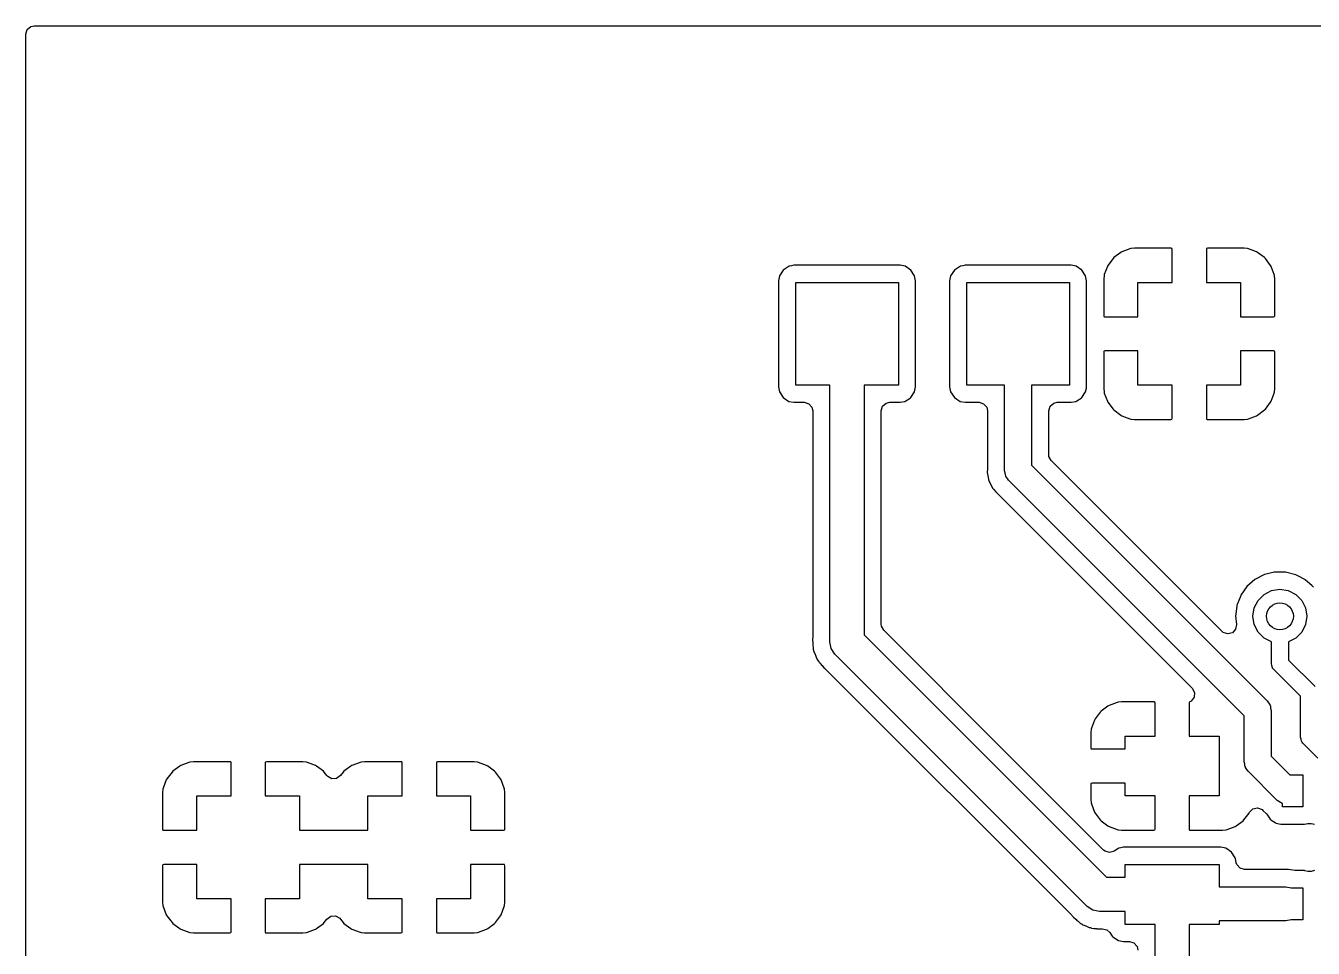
# Model space of a CAD drawing. Extents: x 4.82 to 6.38, y -3.98 to -2.82.
# Drawn here: x 4.82 to 5.572, y -3.359 to -2.82 of the extents above; entities that cross this region are included whole.
import ezdxf

# ---------------------------------------------------------------- set-up
doc = ezdxf.new("R2010")
doc.units = 0
doc.header["$MEASUREMENT"] = 0
doc.layers.add('BLACK', color=7, linetype='CONTINUOUS')

msp = doc.modelspace()

# ---------------------------------------------------------------- linework, layer by layer
at = {"layer": 'BLACK', "linetype": 'CONTINUOUS'}
for p, q in [((4.82081, -2.8223), (4.82292, -2.82047)), ((4.82292, -2.82047), (4.82498, -2.82002)), ((4.82498, -2.82002), (6.37502, -2.82002)), ((4.82002, -2.82498), (4.82081, -2.8223)), ((4.82002, -3.97502), (4.82002, -2.82498)), ((5.4555, -2.956), (5.45249, -2.96001)), ((5.456, -2.9555), (5.4555, -2.956)), ((5.46001, -2.95249), (5.456, -2.9555)), ((5.46063, -2.95215), (5.46001, -2.95249)), ((5.46537, -2.95037), (5.46063, -2.95215)), ((5.46597, -2.95023), (5.46537, -2.95037)), ((5.46797, -2.95001), (5.46597, -2.95023)), ((5.46824, -2.95), (5.46797, -2.95001)), ((5.48947, -2.95), (5.46824, -2.95)), ((5.48977, -2.95007), (5.48947, -2.95)), ((5.48982, -2.95011), (5.48977, -2.95007)), ((5.49, -2.95071), (5.48982, -2.95011)), ((5.49, -2.97), (5.49, -2.95071)), ((5.51007, -2.95023), (5.51, -2.95053)), ((5.51, -2.95053), (5.51, -2.97)), ((5.51011, -2.95018), (5.51007, -2.95023)), ((5.51071, -2.95), (5.51011, -2.95018)), ((5.53176, -2.95), (5.51071, -2.95)), ((5.53203, -2.95001), (5.53176, -2.95)), ((5.53403, -2.95023), (5.53203, -2.95001)), ((5.53463, -2.95037), (5.53403, -2.95023)), ((5.53937, -2.95215), (5.53463, -2.95037)), ((5.53999, -2.95249), (5.53937, -2.95215)), ((5.544, -2.9555), (5.53999, -2.95249)), ((5.5445, -2.956), (5.544, -2.9555)), ((5.54751, -2.96001), (5.5445, -2.956)), ((5.26278, -2.96278), (5.26056, -2.96609)), ((5.26331, -2.96242), (5.26278, -2.96278)), ((5.26568, -2.96083), (5.26331, -2.96242)), ((5.26609, -2.96056), (5.26568, -2.96083)), ((5.26568, -2.96083), (5.26568, -2.96083)), ((5.26657, -2.96047), (5.26609, -2.96056)), ((5.26761, -2.96026), (5.26657, -2.96047)), ((5.26657, -2.96047), (5.26657, -2.96047)), ((5.26901, -2.95998), (5.26761, -2.96026)), ((5.30001, -2.95998), (5.26901, -2.95998)), ((5.33099, -2.95998), (5.30001, -2.95998)), ((5.33391, -2.96056), (5.33099, -2.95998)), ((5.33722, -2.96278), (5.33391, -2.96056)), ((5.33944, -2.96609), (5.33722, -2.96278)), ((5.36278, -2.96278), (5.36056, -2.96609)), ((5.36331, -2.96242), (5.36278, -2.96278)), ((5.36568, -2.96083), (5.36331, -2.96242)), ((5.36609, -2.96056), (5.36568, -2.96083)), ((5.36568, -2.96083), (5.36568, -2.96083)), ((5.36657, -2.96047), (5.36609, -2.96056)), ((5.36761, -2.96026), (5.36657, -2.96047)), ((5.36657, -2.96047), (5.36657, -2.96047)), ((5.36901, -2.95998), (5.36761, -2.96026)), ((5.40001, -2.95998), (5.36901, -2.95998)), ((5.43099, -2.95998), (5.40001, -2.95998)), ((5.43391, -2.96056), (5.43099, -2.95998)), ((5.43722, -2.96278), (5.43391, -2.96056)), ((5.43944, -2.96609), (5.43722, -2.96278)), ((5.45215, -2.96063), (5.45037, -2.96537)), ((5.45249, -2.96001), (5.45215, -2.96063)), ((5.54785, -2.96063), (5.54751, -2.96001)), ((5.54963, -2.96537), (5.54785, -2.96063)), ((5.26056, -2.96609), (5.25998, -2.96901)), ((5.25998, -2.96901), (5.25998, -3.03099)), ((5.27, -3.03), (5.27, -2.97)), ((5.27, -2.97), (5.33, -2.97)), ((5.33, -2.97), (5.33, -3.03)), ((5.34002, -2.96901), (5.33944, -2.96609)), ((5.34002, -3.03099), (5.34002, -2.96901)), ((5.36056, -2.96609), (5.35998, -2.96901)), ((5.35998, -2.96901), (5.35998, -3.03099)), ((5.37, -3.03), (5.37, -2.97)), ((5.37, -2.97), (5.43, -2.97)), ((5.43, -2.97), (5.43, -3.03)), ((5.44002, -2.96901), (5.43944, -2.96609)), ((5.44002, -2.98929), (5.44002, -2.96901)), ((5.45001, -2.96797), (5.45, -2.96824)), ((5.45, -2.96824), (5.45, -2.98929)), ((5.45023, -2.96597), (5.45001, -2.96797)), ((5.45037, -2.96537), (5.45023, -2.96597)), ((5.47, -2.99), (5.47, -2.97)), ((5.47, -2.97), (5.49, -2.97)), ((5.51, -2.97), (5.53, -2.97)), ((5.53, -2.97), (5.53, -2.99)), ((5.54977, -2.96597), (5.54963, -2.96537)), ((5.54999, -2.96797), (5.54977, -2.96597)), ((5.55, -2.96824), (5.54999, -2.96797)), ((5.55, -2.98947), (5.55, -2.96824)), ((5.44002, -3.03099), (5.44002, -2.98929)), ((5.45, -2.98929), (5.45018, -2.98989)), ((5.45018, -2.98989), (5.45023, -2.98993)), ((5.45023, -2.98993), (5.45053, -2.99)), ((5.45053, -2.99), (5.47, -2.99)), ((5.53, -2.99), (5.54929, -2.99)), ((5.54929, -2.99), (5.54989, -2.98982)), ((5.54989, -2.98982), (5.54993, -2.98977)), ((5.54993, -2.98977), (5.55, -2.98947)), ((5.45007, -3.01023), (5.45, -3.01053)), ((5.45, -3.01053), (5.45, -3.03176)), ((5.45011, -3.01018), (5.45007, -3.01023)), ((5.45071, -3.01), (5.45011, -3.01018)), ((5.47, -3.01), (5.45071, -3.01)), ((5.47, -3.03), (5.47, -3.01)), ((5.54947, -3.01), (5.53, -3.01)), ((5.53, -3.01), (5.53, -3.03)), ((5.54977, -3.01007), (5.54947, -3.01)), ((5.54982, -3.01011), (5.54977, -3.01007)), ((5.55, -3.01071), (5.54982, -3.01011)), ((5.55, -3.03176), (5.55, -3.01071)), ((5.25998, -3.03099), (5.26056, -3.03391)), ((5.29, -3.03), (5.27, -3.03)), ((5.29, -3.18), (5.29, -3.03)), ((5.33, -3.03), (5.31, -3.03)), ((5.31, -3.03), (5.31, -3.17586)), ((5.33944, -3.03391), (5.34002, -3.03099)), ((5.35998, -3.03099), (5.36056, -3.03391)), ((5.39213, -3.03), (5.37, -3.03)), ((5.39213, -3.08), (5.39213, -3.03)), ((5.43, -3.03), (5.40787, -3.03)), ((5.40787, -3.03), (5.40787, -3.07674)), ((5.43944, -3.03391), (5.43987, -3.03176)), ((5.43987, -3.03176), (5.44002, -3.03099)), ((5.45, -3.03176), (5.45001, -3.03203)), ((5.45001, -3.03203), (5.45023, -3.03403)), ((5.49, -3.03), (5.47, -3.03)), ((5.49, -3.04947), (5.49, -3.03)), ((5.53, -3.03), (5.51, -3.03)), ((5.51, -3.03), (5.51, -3.04929)), ((5.54977, -3.03403), (5.54999, -3.03203)), ((5.54999, -3.03203), (5.55, -3.03176)), ((5.26056, -3.03391), (5.26278, -3.03722)), ((5.26278, -3.03722), (5.26609, -3.03944)), ((5.26609, -3.03944), (5.26901, -3.04002)), ((5.33099, -3.04002), (5.33239, -3.03974)), ((5.33239, -3.03974), (5.33343, -3.03953)), ((5.33343, -3.03953), (5.33391, -3.03944)), ((5.33343, -3.03953), (5.33343, -3.03953)), ((5.33391, -3.03944), (5.33432, -3.03917)), ((5.33432, -3.03917), (5.33682, -3.0375)), ((5.33432, -3.03917), (5.33432, -3.03917)), ((5.33682, -3.0375), (5.33722, -3.03722)), ((5.33722, -3.03722), (5.33944, -3.03391)), ((5.36056, -3.03391), (5.36278, -3.03722)), ((5.36278, -3.03722), (5.36609, -3.03944)), ((5.36609, -3.03944), (5.36901, -3.04002)), ((5.43099, -3.04002), (5.43239, -3.03974)), ((5.43239, -3.03974), (5.43343, -3.03953)), ((5.43343, -3.03953), (5.43391, -3.03944)), ((5.43343, -3.03953), (5.43343, -3.03953)), ((5.43391, -3.03944), (5.43432, -3.03917)), ((5.43432, -3.03917), (5.43682, -3.0375)), ((5.43432, -3.03917), (5.43432, -3.03917)), ((5.43682, -3.0375), (5.43722, -3.03722)), ((5.43722, -3.03722), (5.43944, -3.03391)), ((5.45023, -3.03403), (5.45037, -3.03463)), ((5.45037, -3.03463), (5.45215, -3.03937)), ((5.45215, -3.03937), (5.45249, -3.03999)), ((5.54751, -3.03999), (5.54785, -3.03937)), ((5.54785, -3.03937), (5.54963, -3.03463)), ((5.54963, -3.03463), (5.54977, -3.03403)), ((5.26901, -3.04002), (5.27502, -3.04002)), ((5.27502, -3.04002), (5.2777, -3.04081)), ((5.2777, -3.04081), (5.27953, -3.04292)), ((5.27953, -3.04292), (5.27998, -3.04498)), ((5.27998, -3.04498), (5.27998, -3.1772)), ((5.32002, -3.04498), (5.32081, -3.0423)), ((5.32002, -3.16965), (5.32002, -3.04498)), ((5.32081, -3.0423), (5.32292, -3.04047)), ((5.32292, -3.04047), (5.32498, -3.04002)), ((5.32498, -3.04002), (5.33099, -3.04002)), ((5.36901, -3.04002), (5.37715, -3.04002)), ((5.37715, -3.04002), (5.37983, -3.04081)), ((5.37983, -3.04081), (5.38166, -3.04292)), ((5.38166, -3.04292), (5.38211, -3.04498)), ((5.38211, -3.04498), (5.38211, -3.07864)), ((5.41789, -3.04498), (5.41868, -3.0423)), ((5.41789, -3.07053), (5.41789, -3.04498)), ((5.41868, -3.0423), (5.42079, -3.04047)), ((5.42079, -3.04047), (5.42285, -3.04002)), ((5.42285, -3.04002), (5.43099, -3.04002)), ((5.45249, -3.03999), (5.4555, -3.044)), ((5.4555, -3.044), (5.456, -3.0445)), ((5.456, -3.0445), (5.46001, -3.04751)), ((5.53999, -3.04751), (5.544, -3.0445)), ((5.544, -3.0445), (5.5445, -3.044)), ((5.5445, -3.044), (5.54751, -3.03999)), ((5.46001, -3.04751), (5.46063, -3.04785)), ((5.46063, -3.04785), (5.46537, -3.04963)), ((5.46537, -3.04963), (5.46597, -3.04977)), ((5.46597, -3.04977), (5.46797, -3.04999)), ((5.46797, -3.04999), (5.46824, -3.05)), ((5.46824, -3.05), (5.48929, -3.05)), ((5.48929, -3.05), (5.48989, -3.04982)), ((5.48989, -3.04982), (5.48993, -3.04977)), ((5.48993, -3.04977), (5.49, -3.04947)), ((5.51, -3.04929), (5.51018, -3.04989)), ((5.51018, -3.04989), (5.51023, -3.04993)), ((5.51023, -3.04993), (5.51053, -3.05)), ((5.51053, -3.05), (5.53176, -3.05)), ((5.53176, -3.05), (5.53203, -3.04999)), ((5.53203, -3.04999), (5.53403, -3.04977)), ((5.53403, -3.04977), (5.53463, -3.04963)), ((5.53463, -3.04963), (5.53937, -3.04785)), ((5.53937, -3.04785), (5.53999, -3.04751)), ((5.40787, -3.07674), (5.54558, -3.21444)), ((5.41801, -3.07159), (5.41789, -3.07053)), ((5.41935, -3.07404), (5.41801, -3.07159)), ((5.51917, -3.17386), (5.41935, -3.07404)), ((5.38207, -3.07923), (5.38191, -3.08057)), ((5.38191, -3.08057), (5.38198, -3.08093)), ((5.38198, -3.08093), (5.38198, -3.08093)), ((5.38198, -3.08093), (5.38233, -3.08286)), ((5.38211, -3.07864), (5.38207, -3.07923)), ((5.38233, -3.08286), (5.38236, -3.08302)), ((5.38236, -3.08302), (5.38265, -3.08495)), ((5.38265, -3.08495), (5.3827, -3.08532)), ((5.39242, -3.08128), (5.39213, -3.08)), ((5.39256, -3.08259), (5.39242, -3.08128)), ((5.3928, -3.08297), (5.39256, -3.08259)), ((5.3929, -3.08341), (5.3928, -3.08297)), ((5.39372, -3.08444), (5.3929, -3.08341)), ((5.39442, -3.08556), (5.39372, -3.08444)), ((5.3827, -3.08532), (5.38283, -3.08558)), ((5.38283, -3.08558), (5.38288, -3.08586)), ((5.38288, -3.08586), (5.38396, -3.08793)), ((5.38396, -3.08793), (5.38402, -3.08807)), ((5.38402, -3.08807), (5.38503, -3.09017)), ((5.38503, -3.09017), (5.38523, -3.09038)), ((5.38523, -3.09038), (5.38523, -3.09039)), ((5.38523, -3.09039), (5.38536, -3.09064)), ((5.38536, -3.09064), (5.38553, -3.09084)), ((5.38553, -3.09084), (5.38701, -3.09232)), ((5.38701, -3.09232), (5.38715, -3.09246)), ((5.38715, -3.09246), (5.38869, -3.09412)), ((5.53213, -3.22326), (5.39442, -3.08556)), ((5.38869, -3.09412), (5.38894, -3.09427)), ((5.38894, -3.09427), (5.38918, -3.09449)), ((5.38918, -3.09449), (5.50174, -3.20705)), ((5.53841, -3.14353), (5.53371, -3.14763)), ((5.54395, -3.14067), (5.53841, -3.14353)), ((5.54424, -3.1406), (5.54395, -3.14067)), ((5.54973, -3.13928), (5.54424, -3.1406)), ((5.54424, -3.1406), (5.54424, -3.1406)), ((5.55002, -3.13922), (5.54973, -3.13928)), ((5.54973, -3.13928), (5.54973, -3.13928)), ((5.55336, -3.13923), (5.55002, -3.13922)), ((5.55595, -3.13925), (5.55336, -3.13923)), ((5.55625, -3.13925), (5.55595, -3.13925)), ((5.55595, -3.13925), (5.55595, -3.13925)), ((5.5623, -3.14077), (5.55625, -3.13925)), ((5.56352, -3.14141), (5.5623, -3.14077)), ((5.56752, -3.14353), (5.56352, -3.14141)), ((5.56781, -3.14369), (5.56752, -3.14353)), ((5.56921, -3.14493), (5.56781, -3.14369)), ((5.57162, -3.14708), (5.56921, -3.14493)), ((5.53012, -3.15273), (5.52987, -3.15339)), ((5.53371, -3.14763), (5.53012, -3.15273)), ((5.54026, -3.15574), (5.54374, -3.15226)), ((5.54374, -3.15226), (5.54813, -3.15002)), ((5.54813, -3.15002), (5.553, -3.14925)), ((5.553, -3.14925), (5.55787, -3.15002)), ((5.55787, -3.15002), (5.56226, -3.15226)), ((5.56226, -3.15226), (5.56574, -3.15574)), ((5.57247, -3.14783), (5.57162, -3.14708)), ((5.57264, -3.14808), (5.57247, -3.14783)), ((5.52782, -3.15884), (5.52717, -3.16376)), ((5.52786, -3.15854), (5.52782, -3.15884)), ((5.52782, -3.15884), (5.52782, -3.15884)), ((5.52799, -3.1582), (5.52786, -3.15854)), ((5.52987, -3.15339), (5.52799, -3.1582)), ((5.53725, -3.165), (5.53802, -3.16013)), ((5.53802, -3.16013), (5.54026, -3.15574)), ((5.56574, -3.15574), (5.56798, -3.16013)), ((5.56798, -3.16013), (5.56875, -3.165)), ((5.52717, -3.16376), (5.52704, -3.16473)), ((5.52704, -3.16473), (5.52761, -3.16981)), ((5.53802, -3.16987), (5.53725, -3.165)), ((5.56875, -3.165), (5.56798, -3.16987)), ((5.32013, -3.17071), (5.32002, -3.16965)), ((5.32147, -3.17316), (5.32013, -3.17071)), ((5.3901, -3.24179), (5.32147, -3.17316)), ((5.51986, -3.17444), (5.51917, -3.17386)), ((5.52251, -3.17531), (5.51986, -3.17444)), ((5.52522, -3.17461), (5.52251, -3.17531)), ((5.52712, -3.17256), (5.52522, -3.17461)), ((5.52761, -3.16981), (5.52712, -3.17256)), ((5.54026, -3.17426), (5.53802, -3.16987)), ((5.54374, -3.17774), (5.54026, -3.17426)), ((5.56574, -3.17426), (5.56226, -3.17774)), ((5.56798, -3.16987), (5.56574, -3.17426)), ((5.27992, -3.17803), (5.27984, -3.17838)), ((5.27984, -3.17838), (5.27986, -3.17873)), ((5.27986, -3.17873), (5.27997, -3.18049)), ((5.27995, -3.17768), (5.27992, -3.17803)), ((5.27998, -3.1772), (5.27993, -3.17768)), ((5.27993, -3.17768), (5.27995, -3.17768)), ((5.27997, -3.18049), (5.27998, -3.1808)), ((5.27998, -3.1808), (5.27998, -3.18144)), ((5.27998, -3.18144), (5.28001, -3.18161)), ((5.28001, -3.18161), (5.28004, -3.18185)), ((5.28004, -3.18185), (5.28008, -3.18224)), ((5.28008, -3.18224), (5.28013, -3.18298)), ((5.29076, -3.18383), (5.29, -3.18)), ((5.31, -3.17586), (5.45164, -3.3175)), ((5.548, -3.17991), (5.54374, -3.17774)), ((5.548, -3.19266), (5.548, -3.17991)), ((5.56226, -3.17774), (5.558, -3.17991)), ((5.558, -3.17991), (5.558, -3.19059)), ((5.28013, -3.18298), (5.28019, -3.1841)), ((5.28019, -3.1841), (5.28031, -3.18443)), ((5.28031, -3.18443), (5.28034, -3.18455)), ((5.28034, -3.18455), (5.2805, -3.18522)), ((5.2805, -3.18522), (5.28054, -3.18533)), ((5.28054, -3.18533), (5.28059, -3.18568)), ((5.28059, -3.18568), (5.28136, -3.18737)), ((5.28136, -3.18737), (5.28151, -3.18774)), ((5.28151, -3.18774), (5.28214, -3.1895)), ((5.28214, -3.1895), (5.28235, -3.18978)), ((5.28235, -3.18978), (5.2824, -3.18988)), ((5.2824, -3.18988), (5.28275, -3.19048)), ((5.29293, -3.18707), (5.29076, -3.18383)), ((5.44043, -3.33457), (5.29293, -3.18707)), ((5.28275, -3.19048), (5.28281, -3.19058)), ((5.28281, -3.19058), (5.28296, -3.1909)), ((5.28296, -3.1909), (5.28386, -3.19194)), ((5.28386, -3.19194), (5.28418, -3.19231)), ((5.28418, -3.19231), (5.28443, -3.19262)), ((5.28443, -3.19262), (5.28463, -3.1929)), ((5.28463, -3.1929), (5.28463, -3.1929)), ((5.28463, -3.1929), (5.28474, -3.19305)), ((5.28474, -3.19305), (5.28517, -3.19349)), ((5.28517, -3.19349), (5.28542, -3.19375)), ((5.28542, -3.19375), (5.28589, -3.1943)), ((5.28589, -3.1943), (5.2867, -3.19524)), ((5.2867, -3.19524), (5.287, -3.19543)), ((5.287, -3.19543), (5.28725, -3.19565)), ((5.28725, -3.19565), (5.28771, -3.19603)), ((5.28771, -3.19603), (5.43137, -3.33968)), ((5.54835, -3.19384), (5.548, -3.19266)), ((5.54861, -3.19505), (5.54835, -3.19384)), ((5.54876, -3.19525), (5.54861, -3.19505)), ((5.54879, -3.19536), (5.54876, -3.19525)), ((5.54893, -3.19548), (5.54879, -3.19536)), ((5.54946, -3.1962), (5.54893, -3.19548)), ((5.565, -3.21173), (5.54946, -3.1962)), ((5.558, -3.19059), (5.57354, -3.20613)), ((5.50288, -3.21229), (5.50121, -3.21453)), ((5.50174, -3.20705), (5.50308, -3.2095)), ((5.50308, -3.2095), (5.50288, -3.21229)), ((5.565, -3.23569), (5.565, -3.21173)), ((5.4485, -3.2205), (5.448, -3.221)), ((5.45251, -3.21749), (5.4485, -3.2205)), ((5.45313, -3.21715), (5.45251, -3.21749)), ((5.45787, -3.21537), (5.45313, -3.21715)), ((5.45847, -3.21523), (5.45787, -3.21537)), ((5.46047, -3.21501), (5.45847, -3.21523)), ((5.46074, -3.215), (5.46047, -3.21501)), ((5.47947, -3.215), (5.46074, -3.215)), ((5.47977, -3.21507), (5.47947, -3.215)), ((5.47982, -3.21511), (5.47977, -3.21507)), ((5.48, -3.21571), (5.47982, -3.21511)), ((5.48, -3.235), (5.48, -3.21571)), ((5.50007, -3.21523), (5.5, -3.21553)), ((5.5, -3.21553), (5.5, -3.235)), ((5.50027, -3.215), (5.50007, -3.21523)), ((5.50121, -3.21453), (5.50027, -3.215)), ((5.54558, -3.21444), (5.54628, -3.21556)), ((5.54628, -3.21556), (5.5471, -3.21659)), ((5.5471, -3.21659), (5.5472, -3.21703)), ((5.5472, -3.21703), (5.54744, -3.21741)), ((5.54744, -3.21741), (5.54758, -3.21872)), ((5.54758, -3.21872), (5.54787, -3.22)), ((5.54787, -3.22), (5.54787, -3.24674)), ((5.44465, -3.22563), (5.44287, -3.23037)), ((5.44499, -3.22501), (5.44465, -3.22563)), ((5.448, -3.221), (5.44499, -3.22501)), ((5.53213, -3.25), (5.53213, -3.22326)), ((5.44251, -3.23297), (5.4425, -3.23324)), ((5.4425, -3.23324), (5.4425, -3.24179)), ((5.44273, -3.23097), (5.44251, -3.23297)), ((5.44287, -3.23037), (5.44273, -3.23097)), ((5.4625, -3.2425), (5.4625, -3.235)), ((5.4625, -3.235), (5.48, -3.235)), ((5.5, -3.235), (5.5175, -3.235)), ((5.5175, -3.235), (5.5175, -3.27)), ((5.44989, -3.30157), (5.3901, -3.24179)), ((5.4425, -3.24179), (5.44268, -3.24239)), ((5.44268, -3.24239), (5.44273, -3.24243)), ((5.44273, -3.24243), (5.44303, -3.2425)), ((5.44303, -3.2425), (5.4625, -3.2425)), ((5.56535, -3.23687), (5.565, -3.23569)), ((5.56561, -3.23807), (5.56535, -3.23687)), ((5.56576, -3.23828), (5.56561, -3.23807)), ((5.56579, -3.23839), (5.56576, -3.23828)), ((5.56593, -3.23851), (5.56579, -3.23839)), ((5.56646, -3.23922), (5.56593, -3.23851)), ((5.57516, -3.24792), (5.56646, -3.23922)), ((4.91537, -3.25037), (4.91063, -3.25215)), ((4.91597, -3.25023), (4.91537, -3.25037)), ((4.91797, -3.25001), (4.91597, -3.25023)), ((4.91824, -3.25), (4.91797, -3.25001)), ((4.93947, -3.25), (4.91824, -3.25)), ((4.93977, -3.25007), (4.93947, -3.25)), ((4.93982, -3.25011), (4.93977, -3.25007)), ((4.94, -3.25071), (4.93982, -3.25011)), ((4.96007, -3.25023), (4.96, -3.25053)), ((4.96, -3.25053), (4.96, -3.27)), ((4.96011, -3.25018), (4.96007, -3.25023)), ((4.96071, -3.25), (4.96011, -3.25018)), ((4.98176, -3.25), (4.96071, -3.25)), ((4.98203, -3.25001), (4.98176, -3.25)), ((4.98403, -3.25023), (4.98203, -3.25001)), ((4.98463, -3.25037), (4.98403, -3.25023)), ((4.98937, -3.25215), (4.98463, -3.25037)), ((5.01537, -3.25037), (5.01063, -3.25215)), ((5.01597, -3.25023), (5.01537, -3.25037)), ((5.01797, -3.25001), (5.01597, -3.25023)), ((5.01824, -3.25), (5.01797, -3.25001)), ((5.03947, -3.25), (5.01824, -3.25)), ((5.03977, -3.25007), (5.03947, -3.25)), ((5.03982, -3.25011), (5.03977, -3.25007)), ((5.04, -3.25071), (5.03982, -3.25011)), ((5.06007, -3.25023), (5.06, -3.25053)), ((5.06, -3.25053), (5.06, -3.27)), ((5.06011, -3.25018), (5.06007, -3.25023)), ((5.06071, -3.25), (5.06011, -3.25018)), ((5.08176, -3.25), (5.06071, -3.25)), ((5.08203, -3.25001), (5.08176, -3.25)), ((5.08403, -3.25023), (5.08203, -3.25001)), ((5.08463, -3.25037), (5.08403, -3.25023)), ((5.08937, -3.25215), (5.08463, -3.25037)), ((5.53242, -3.25128), (5.53213, -3.25)), ((5.54787, -3.24674), (5.55879, -3.25766)), ((4.9055, -3.256), (4.90249, -3.26001)), ((4.906, -3.2555), (4.9055, -3.256)), ((4.91001, -3.25249), (4.906, -3.2555)), ((4.91063, -3.25215), (4.91001, -3.25249)), ((4.94, -3.27), (4.94, -3.25071)), ((4.98999, -3.25249), (4.98937, -3.25215)), ((4.994, -3.2555), (4.98999, -3.25249)), ((4.9945, -3.256), (4.994, -3.2555)), ((4.99603, -3.25804), (4.9945, -3.256)), ((4.99649, -3.25857), (4.99603, -3.25804)), ((5.00397, -3.25804), (5.00173, -3.25971)), ((5.0055, -3.256), (5.00397, -3.25804)), ((5.006, -3.2555), (5.0055, -3.256)), ((5.01001, -3.25249), (5.006, -3.2555)), ((5.01063, -3.25215), (5.01001, -3.25249)), ((5.04, -3.27), (5.04, -3.25071)), ((5.08999, -3.25249), (5.08937, -3.25215)), ((5.094, -3.2555), (5.08999, -3.25249)), ((5.0945, -3.256), (5.094, -3.2555)), ((5.09751, -3.26001), (5.0945, -3.256)), ((5.53256, -3.25259), (5.53242, -3.25128)), ((5.5328, -3.25297), (5.53256, -3.25259)), ((5.5329, -3.25341), (5.5328, -3.25297)), ((5.53372, -3.25444), (5.5329, -3.25341)), ((5.53442, -3.25556), (5.53372, -3.25444)), ((5.55144, -3.27258), (5.53442, -3.25556)), ((5.55879, -3.25766), (5.56638, -3.25766)), ((5.56638, -3.25766), (5.56638, -3.27636)), ((4.90037, -3.26537), (4.90023, -3.26597)), ((4.90215, -3.26063), (4.90037, -3.26537)), ((4.90249, -3.26001), (4.90215, -3.26063)), ((4.99894, -3.25991), (4.99649, -3.25857)), ((5.00173, -3.25971), (4.99894, -3.25991)), ((5.09785, -3.26063), (5.09751, -3.26001)), ((5.09963, -3.26537), (5.09785, -3.26063)), ((5.09977, -3.26597), (5.09963, -3.26537)), ((5.44257, -3.26273), (5.4425, -3.26303)), ((5.4425, -3.26303), (5.4425, -3.27176)), ((5.44261, -3.26268), (5.44257, -3.26273)), ((5.44321, -3.2625), (5.44261, -3.26268)), ((5.4625, -3.2625), (5.44321, -3.2625)), ((5.4625, -3.27), (5.4625, -3.2625)), ((4.90001, -3.26797), (4.9, -3.26824)), ((4.9, -3.26824), (4.9, -3.28929)), ((4.90023, -3.26597), (4.90001, -3.26797)), ((4.92, -3.29), (4.92, -3.27)), ((4.92, -3.27), (4.94, -3.27)), ((4.96, -3.27), (4.98, -3.27)), ((4.98, -3.27), (4.98, -3.29)), ((5.02, -3.29), (5.02, -3.27)), ((5.02, -3.27), (5.04, -3.27)), ((5.06, -3.27), (5.08, -3.27)), ((5.08, -3.27), (5.08, -3.29)), ((5.09999, -3.26797), (5.09977, -3.26597)), ((5.1, -3.26824), (5.09999, -3.26797)), ((5.1, -3.28947), (5.1, -3.26824)), ((5.4425, -3.27176), (5.44251, -3.27203)), ((5.44251, -3.27203), (5.44273, -3.27403)), ((5.48, -3.27), (5.4625, -3.27)), ((5.48, -3.28947), (5.48, -3.27)), ((5.5175, -3.27), (5.5, -3.27)), ((5.5, -3.27), (5.5, -3.28929)), ((5.55441, -3.27444), (5.55144, -3.27258)), ((5.44273, -3.27403), (5.44287, -3.27463)), ((5.44287, -3.27463), (5.44465, -3.27937)), ((5.44465, -3.27937), (5.44499, -3.27999)), ((5.44499, -3.27999), (5.448, -3.284)), ((5.532, -3.284), (5.53501, -3.27999)), ((5.53501, -3.27999), (5.53525, -3.27954)), ((5.53525, -3.27954), (5.53723, -3.27757)), ((5.53723, -3.27757), (5.53996, -3.27698)), ((5.53996, -3.27698), (5.54258, -3.27796)), ((5.54258, -3.27796), (5.54311, -3.27842)), ((5.54311, -3.27842), (5.54512, -3.28042)), ((5.54512, -3.28042), (5.54573, -3.28118)), ((5.55457, -3.27446), (5.55441, -3.27444)), ((5.55457, -3.27636), (5.55457, -3.27446)), ((5.56638, -3.27636), (5.55457, -3.27636)), ((5.448, -3.284), (5.4485, -3.2845)), ((5.4485, -3.2845), (5.45251, -3.28751)), ((5.45251, -3.28751), (5.45313, -3.28785)), ((5.45313, -3.28785), (5.45787, -3.28963)), ((5.52213, -3.28963), (5.52687, -3.28785)), ((5.52687, -3.28785), (5.52749, -3.28751)), ((5.52749, -3.28751), (5.5315, -3.2845)), ((5.5315, -3.2845), (5.532, -3.284)), ((5.54573, -3.28118), (5.54734, -3.28358)), ((5.54734, -3.28358), (5.54775, -3.28385)), ((5.54775, -3.28385), (5.54775, -3.28385)), ((5.54775, -3.28385), (5.55025, -3.28553)), ((5.55025, -3.28553), (5.55066, -3.2858)), ((5.55066, -3.2858), (5.55358, -3.28638)), ((5.55358, -3.28638), (5.56047, -3.28638)), ((5.56047, -3.28638), (5.56736, -3.28638)), ((5.56736, -3.28638), (5.56935, -3.28598)), ((5.56935, -3.28598), (5.57128, -3.28598)), ((5.57128, -3.28598), (5.57327, -3.28638)), ((4.9, -3.28929), (4.90018, -3.28989)), ((4.90018, -3.28989), (4.90023, -3.28993)), ((4.90023, -3.28993), (4.90053, -3.29)), ((4.90053, -3.29), (4.92, -3.29)), ((4.98, -3.29), (5.02, -3.29)), ((5.08, -3.29), (5.09929, -3.29)), ((5.09929, -3.29), (5.09989, -3.28982)), ((5.09989, -3.28982), (5.09993, -3.28977)), ((5.09993, -3.28977), (5.1, -3.28947)), ((5.45787, -3.28963), (5.45847, -3.28977)), ((5.45847, -3.28977), (5.46047, -3.28999)), ((5.46047, -3.28999), (5.46074, -3.29)), ((5.46074, -3.29), (5.47929, -3.29)), ((5.47929, -3.29), (5.47989, -3.28982)), ((5.47989, -3.28982), (5.47993, -3.28977)), ((5.47993, -3.28977), (5.48, -3.28947)), ((5.5, -3.28929), (5.50018, -3.28989)), ((5.50018, -3.28989), (5.50023, -3.28993)), ((5.50023, -3.28993), (5.50053, -3.29)), ((5.50053, -3.29), (5.51926, -3.29)), ((5.51926, -3.29), (5.51953, -3.28999)), ((5.51953, -3.28999), (5.52153, -3.28977)), ((5.52153, -3.28977), (5.52213, -3.28963)), ((5.45079, -3.30229), (5.44989, -3.30157)), ((5.45348, -3.30303), (5.45079, -3.30229)), ((5.45615, -3.30219), (5.45348, -3.30303)), ((5.45818, -3.30083), (5.45615, -3.30219)), ((5.45859, -3.30056), (5.45818, -3.30083)), ((5.45818, -3.30083), (5.45818, -3.30083)), ((5.45907, -3.30047), (5.45859, -3.30056)), ((5.46011, -3.30026), (5.45907, -3.30047)), ((5.45907, -3.30047), (5.45907, -3.30047)), ((5.46151, -3.29998), (5.46011, -3.30026)), ((5.49, -3.29998), (5.46151, -3.29998)), ((5.51849, -3.29998), (5.49, -3.29998)), ((5.52141, -3.30056), (5.51849, -3.29998)), ((5.52472, -3.30278), (5.52141, -3.30056)), ((5.52694, -3.30609), (5.52472, -3.30278)), ((4.90007, -3.31023), (4.9, -3.31053)), ((4.9, -3.31053), (4.9, -3.33176)), ((4.90011, -3.31018), (4.90007, -3.31023)), ((4.90071, -3.31), (4.90011, -3.31018)), ((4.92, -3.31), (4.90071, -3.31)), ((4.92, -3.33), (4.92, -3.31)), ((5.02, -3.31), (4.98, -3.31)), ((4.98, -3.31), (4.98, -3.33)), ((5.02, -3.33), (5.02, -3.31)), ((5.09947, -3.31), (5.08, -3.31)), ((5.08, -3.31), (5.08, -3.33)), ((5.09977, -3.31007), (5.09947, -3.31)), ((5.09982, -3.31011), (5.09977, -3.31007)), ((5.1, -3.31071), (5.09982, -3.31011)), ((5.1, -3.33176), (5.1, -3.31071)), ((5.4625, -3.3175), (5.4625, -3.31)), ((5.4625, -3.31), (5.5175, -3.31)), ((5.5175, -3.31), (5.5175, -3.32299)), ((5.52703, -3.30657), (5.52694, -3.30609)), ((5.52751, -3.30898), (5.52703, -3.30657)), ((5.52703, -3.30657), (5.52703, -3.30657)), ((5.52787, -3.31007), (5.52751, -3.30898)), ((5.5297, -3.31218), (5.52787, -3.31007)), ((5.45164, -3.3175), (5.4625, -3.3175)), ((5.53238, -3.31297), (5.5297, -3.31218)), ((5.55794, -3.31297), (5.53238, -3.31297)), ((5.56173, -3.31356), (5.55794, -3.31297)), ((5.56249, -3.31362), (5.56173, -3.31356)), ((5.56736, -3.31362), (5.56249, -3.31362)), ((5.5676, -3.31367), (5.56736, -3.31362)), ((5.56935, -3.31402), (5.5676, -3.31367)), ((5.57128, -3.31402), (5.56935, -3.31402)), ((5.57327, -3.31362), (5.57128, -3.31402)), ((5.5175, -3.32299), (5.55638, -3.32299)), ((5.55638, -3.32299), (5.55964, -3.32364)), ((5.55964, -3.32364), (5.56638, -3.32364)), ((5.56638, -3.32364), (5.56638, -3.34234)), ((4.9, -3.33176), (4.90001, -3.33203)), ((4.90001, -3.33203), (4.90023, -3.33403)), ((4.94, -3.33), (4.92, -3.33)), ((4.94, -3.34947), (4.94, -3.33)), ((4.98, -3.33), (4.96, -3.33)), ((4.96, -3.33), (4.96, -3.34929)), ((5.04, -3.33), (5.02, -3.33)), ((5.04, -3.34947), (5.04, -3.33)), ((5.08, -3.33), (5.06, -3.33)), ((5.06, -3.33), (5.06, -3.34929)), ((5.09977, -3.33403), (5.09999, -3.33203)), ((5.09999, -3.33203), (5.1, -3.33176)), ((4.90023, -3.33403), (4.90037, -3.33463)), ((4.90037, -3.33463), (4.90215, -3.33937)), ((4.90215, -3.33937), (4.90249, -3.33999)), ((4.90249, -3.33999), (4.9055, -3.344)), ((4.99603, -3.34196), (4.99827, -3.34029)), ((4.99827, -3.34029), (5.00106, -3.34009)), ((5.00106, -3.34009), (5.00351, -3.34143)), ((5.0945, -3.344), (5.09751, -3.33999)), ((5.09751, -3.33999), (5.09785, -3.33937)), ((5.09785, -3.33937), (5.09963, -3.33463)), ((5.09963, -3.33463), (5.09977, -3.33403)), ((5.43137, -3.33968), (5.43167, -3.34005)), ((5.43167, -3.34005), (5.43168, -3.34004)), ((5.43168, -3.34004), (5.43191, -3.34031)), ((5.43191, -3.34031), (5.4321, -3.34061)), ((5.4321, -3.34061), (5.43236, -3.34084)), ((5.43236, -3.34084), (5.43369, -3.34201)), ((5.44367, -3.33674), (5.44043, -3.33457)), ((5.4475, -3.3375), (5.44367, -3.33674)), ((5.4625, -3.3375), (5.4475, -3.3375)), ((5.4625, -3.345), (5.4625, -3.3375)), ((4.9055, -3.344), (4.906, -3.3445)), ((4.906, -3.3445), (4.91001, -3.34751)), ((4.91001, -3.34751), (4.91063, -3.34785)), ((4.91063, -3.34785), (4.91537, -3.34963)), ((4.98463, -3.34963), (4.98937, -3.34785)), ((4.98937, -3.34785), (4.98999, -3.34751)), ((4.98999, -3.34751), (4.994, -3.3445)), ((4.994, -3.3445), (4.9945, -3.344)), ((4.9945, -3.344), (4.99603, -3.34196)), ((5.00351, -3.34143), (5.00397, -3.34196)), ((5.00397, -3.34196), (5.0055, -3.344)), ((5.0055, -3.344), (5.006, -3.3445)), ((5.006, -3.3445), (5.01001, -3.34751)), ((5.01001, -3.34751), (5.01063, -3.34785)), ((5.01063, -3.34785), (5.01537, -3.34963)), ((5.08463, -3.34963), (5.08937, -3.34785)), ((5.08937, -3.34785), (5.08999, -3.34751)), ((5.08999, -3.34751), (5.094, -3.3445)), ((5.094, -3.3445), (5.0945, -3.344)), ((5.43369, -3.34201), (5.43391, -3.34222)), ((5.43391, -3.34222), (5.43436, -3.34267)), ((5.43436, -3.34267), (5.43466, -3.34289)), ((5.43466, -3.34289), (5.43469, -3.34292)), ((5.43469, -3.34292), (5.435, -3.34317)), ((5.435, -3.34317), (5.4364, -3.3444)), ((5.4364, -3.3444), (5.43672, -3.34455)), ((5.43672, -3.34455), (5.43681, -3.34462)), ((5.43681, -3.34462), (5.4374, -3.34497)), ((5.4374, -3.34497), (5.4375, -3.34503)), ((5.4375, -3.34503), (5.43779, -3.34524)), ((5.43779, -3.34524), (5.43953, -3.3459)), ((5.43953, -3.3459), (5.4399, -3.34605)), ((5.4399, -3.34605), (5.44159, -3.34684)), ((5.44159, -3.34684), (5.44194, -3.3469)), ((5.44194, -3.3469), (5.44205, -3.34693)), ((5.44205, -3.34693), (5.44271, -3.3471)), ((5.44271, -3.3471), (5.44283, -3.34713)), ((5.44283, -3.34713), (5.44316, -3.34725)), ((5.44316, -3.34725), (5.4443, -3.34734)), ((5.4443, -3.34734), (5.44502, -3.34739)), ((5.44502, -3.34739), (5.44541, -3.34744)), ((5.44541, -3.34744), (5.44575, -3.34749)), ((5.44575, -3.34749), (5.44575, -3.34749)), ((5.44575, -3.34749), (5.44594, -3.34752)), ((5.44594, -3.34752), (5.44655, -3.34752)), ((5.44655, -3.34752), (5.44692, -3.34753)), ((5.44692, -3.34753), (5.44888, -3.34768)), ((5.44888, -3.34768), (5.4492, -3.34761)), ((5.4492, -3.34761), (5.45192, -3.34821)), ((5.45192, -3.34821), (5.45366, -3.3498)), ((5.48, -3.345), (5.4625, -3.345)), ((5.48, -3.37586), (5.48, -3.345)), ((5.5175, -3.345), (5.5, -3.345)), ((5.5, -3.345), (5.5, -3.38)), ((5.55638, -3.34299), (5.5175, -3.34299)), ((5.5175, -3.34299), (5.5175, -3.345)), ((5.55964, -3.34234), (5.55638, -3.34299)), ((5.56638, -3.34234), (5.55964, -3.34234)), ((4.91537, -3.34963), (4.91597, -3.34977)), ((4.91597, -3.34977), (4.91797, -3.34999)), ((4.91797, -3.34999), (4.91824, -3.35)), ((4.91824, -3.35), (4.93929, -3.35)), ((4.93929, -3.35), (4.93989, -3.34982)), ((4.93989, -3.34982), (4.93993, -3.34977)), ((4.93993, -3.34977), (4.94, -3.34947)), ((4.96, -3.34929), (4.96018, -3.34989)), ((4.96018, -3.34989), (4.96023, -3.34993)), ((4.96023, -3.34993), (4.96053, -3.35)), ((4.96053, -3.35), (4.98176, -3.35)), ((4.98176, -3.35), (4.98203, -3.34999)), ((4.98203, -3.34999), (4.98403, -3.34977)), ((4.98403, -3.34977), (4.98463, -3.34963)), ((5.01537, -3.34963), (5.01597, -3.34977)), ((5.01597, -3.34977), (5.01797, -3.34999)), ((5.01797, -3.34999), (5.01824, -3.35)), ((5.01824, -3.35), (5.03929, -3.35)), ((5.03929, -3.35), (5.03989, -3.34982)), ((5.03989, -3.34982), (5.03993, -3.34977)), ((5.03993, -3.34977), (5.04, -3.34947)), ((5.06, -3.34929), (5.06018, -3.34989)), ((5.06018, -3.34989), (5.06023, -3.34993)), ((5.06023, -3.34993), (5.06053, -3.35)), ((5.06053, -3.35), (5.08176, -3.35)), ((5.08176, -3.35), (5.08203, -3.34999)), ((5.08203, -3.34999), (5.08403, -3.34977)), ((5.08403, -3.34977), (5.08463, -3.34963)), ((5.45366, -3.3498), (5.455, -3.35182)), ((5.455, -3.35182), (5.45528, -3.35222)), ((5.45528, -3.35222), (5.45859, -3.35444)), ((5.45859, -3.35444), (5.46151, -3.35502)), ((5.46151, -3.35502), (5.46502, -3.35502)), ((5.46502, -3.35502), (5.4677, -3.35581)), ((5.4677, -3.35581), (5.46953, -3.35792)), ((5.46953, -3.35792), (5.46998, -3.35998))]:
    msp.add_line(p, q, dxfattribs=at)
at = {"layer": 'BLACK'}
msp.add_circle((5.553, -3.165), 0.00787, dxfattribs=at)

doc.saveas('drawing.dxf')
